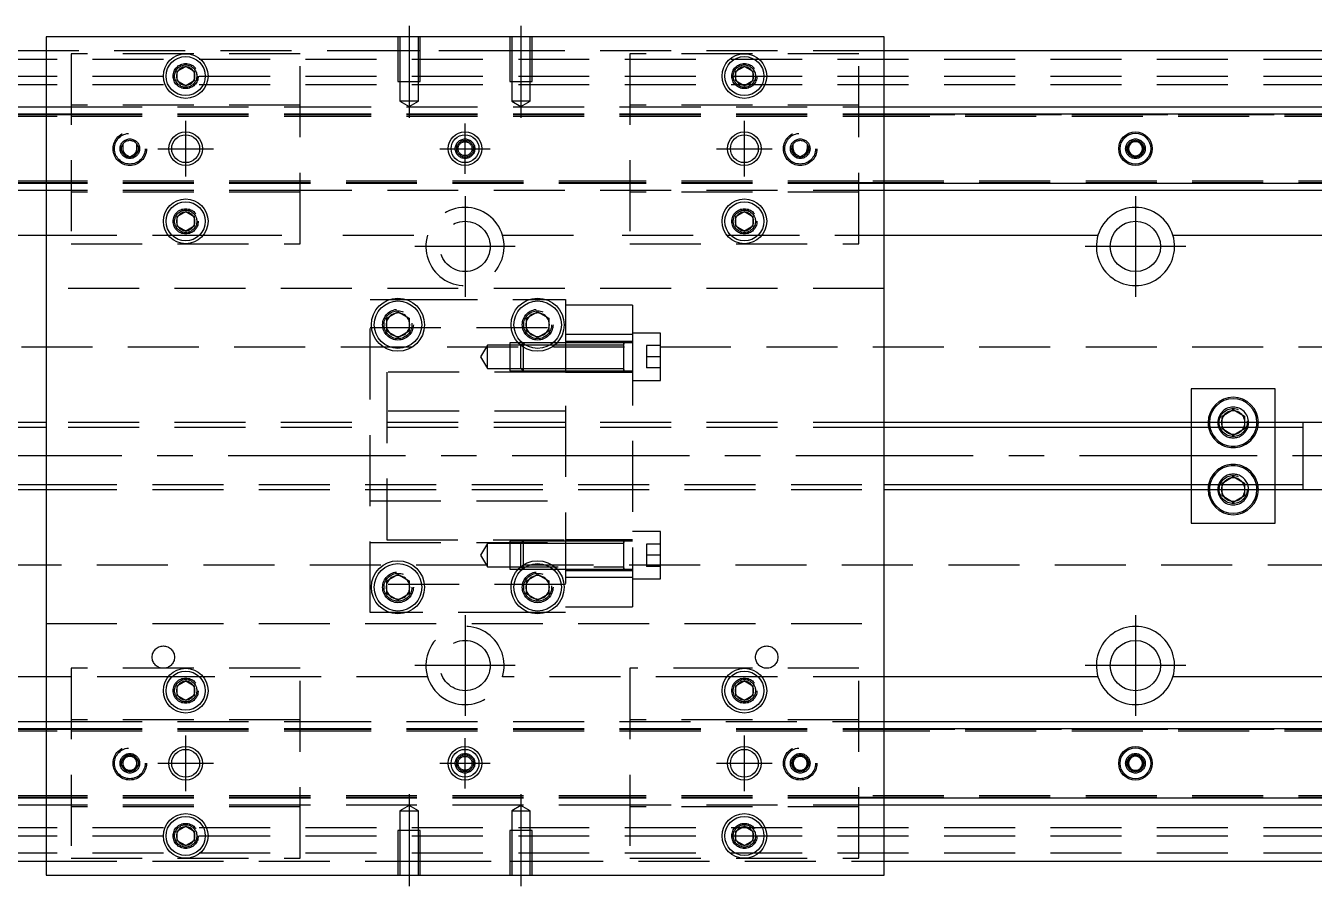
# Model space of a CAD drawing. Extents: x -10 to 596, y -254 to 77.
# Drawn here: x 121.4 to 352, y -77 to 77 of the extents above; entities that cross this region are included whole.
import ezdxf

# ---------------------------------------------------------------- set-up
doc = ezdxf.new("R2010")
doc.units = 0
doc.linetypes.add('CENTER', pattern=[50.8, 31.75, -6.35, 6.35, -6.35])
doc.linetypes.add('DASHED', pattern=[19.05, 12.7, -6.35])
doc.layers.get('0').update_dxf_attribs({"linetype": 'CONTINUOUS'})
doc.layers.add('CENTER', color=1, linetype='CENTER')

msp = doc.modelspace()

# ---------------------------------------------------------------- linework, layer by layer
at = {"color": 7, "linetype": 'CONTINUOUS'}
for p, q in [((275, 75), (125, 75)), ((125, 75), (125, -75)), ((275, -75), (275, 75)), ((125, 72.5), (0, 72.5)), ((400, 72.5), (275, 72.5)), ((148.5, 68.866026), (150, 69.73205)), ((150, 69.73205), (151.5, 68.866026)), ((248.5, 68.866026), (250, 69.73205)), ((250, 69.73205), (251.5, 68.866026)), ((148.5, 67.133974), (148.5, 68.866026)), ((150, 66.26795), (148.5, 67.133974)), ((151.5, 67.133974), (150, 66.26795)), ((151.5, 68.866026), (151.5, 67.133974)), ((248.5, 67.133974), (248.5, 68.866026)), ((250, 66.26795), (248.5, 67.133974)), ((251.5, 67.133974), (250, 66.26795)), ((251.5, 68.866026), (251.5, 67.133974)), ((0, 62.5), (125, 62.5)), ((275, 62.5), (400, 62.5)), ((0, 61.247728), (125, 61.247728)), ((275, 61.247728), (400, 61.247728)), ((318.75, 55.721688), (320, 56.443376)), ((318.75, 54.278312), (318.75, 55.721688)), ((320, 56.443376), (321.25, 55.721688)), ((321.25, 55.721688), (321.25, 54.278312)), ((320, 53.556624), (318.75, 54.278312)), ((321.25, 54.278312), (320, 53.556624)), ((125, 48.752272), (0, 48.752272)), ((400, 48.752272), (275, 48.752272)), ((125, 47.5), (0, 47.5)), ((400, 47.5), (275, 47.5)), ((148.5, 42.866026), (150, 43.73205)), ((148.5, 41.133974), (148.5, 42.866026)), ((150, 43.73205), (151.5, 42.866026)), ((151.5, 42.866026), (151.5, 41.133974)), ((248.5, 42.866026), (250, 43.73205)), ((248.5, 41.133974), (248.5, 42.866026)), ((250, 43.73205), (251.5, 42.866026)), ((251.5, 42.866026), (251.5, 41.133974)), ((86.708204, 39.5), (125, 39.5)), ((150, 40.26795), (148.5, 41.133974)), ((151.5, 41.133974), (150, 40.26795)), ((250, 40.26795), (248.5, 41.133974)), ((251.5, 41.133974), (250, 40.26795)), ((275, 39.5), (313.291796, 39.5)), ((326.708204, 39.5), (400, 39.5)), ((186, 24.6547), (188, 25.809402)), ((188, 25.809402), (190, 24.6547)), ((211, 24.6547), (213, 25.809402)), ((213, 25.809402), (215, 24.6547)), ((186, 22.3453), (186, 24.6547)), ((190, 24.6547), (190, 22.3453)), ((211, 22.3453), (211, 24.6547)), ((215, 24.6547), (215, 22.3453)), ((188, 21.190598), (186, 22.3453)), ((190, 22.3453), (188, 21.190598)), ((213, 21.190598), (211, 22.3453)), ((215, 22.3453), (213, 21.190598)), ((345, 12), (330, 12)), ((330, 12), (330, 6)), ((345, 6), (345, 12)), ((335.5, 7.1547), (337.5, 8.309402)), ((335.5, 6), (335.5, 7.1547)), ((337.5, 8.309402), (339.5, 7.1547)), ((339.5, 7.1547), (339.5, 6)), ((125, 6), (60.5, 6)), ((350, 6), (275, 6)), ((350, 6), (349.995, 6)), ((350, -6.000006), (350, 6.000006)), ((350, 5.125), (350, 6.000006)), ((350, -5.999164), (350, 6)), ((355, 6), (350, 6)), ((350.005, 6), (350, 6)), ((350, -5.125), (350, 5.125)), ((60.5, -6), (125, -6)), ((275, -6), (350, -6)), ((330, -6), (330, -12)), ((335.5, -7.1547), (335.5, -6)), ((339.5, -6), (339.5, -7.1547)), ((345, -12), (345, -6)), ((349.995, -6), (350, -6)), ((350, -6.000006), (350, -5.125)), ((350, -6), (350, -5.999164)), ((350, -6), (355, -6)), ((350, -6), (350.005, -6)), ((337.5, -8.309402), (335.5, -7.1547)), ((339.5, -7.1547), (337.5, -8.309402)), ((330, -12), (345, -12)), ((186, -22.3453), (188, -21.190598)), ((186, -24.6547), (186, -22.3453)), ((188, -21.190598), (190, -22.3453)), ((190, -22.3453), (190, -24.6547)), ((211, -22.3453), (213, -21.190598)), ((211, -24.6547), (211, -22.3453)), ((213, -21.190598), (215, -22.3453)), ((215, -22.3453), (215, -24.6547)), ((188, -25.809402), (186, -24.6547)), ((190, -24.6547), (188, -25.809402)), ((213, -25.809402), (211, -24.6547)), ((215, -24.6547), (213, -25.809402)), ((125, -39.5), (86.708204, -39.5)), ((148.5, -41.133974), (150, -40.26795)), ((148.5, -42.866026), (148.5, -41.133974)), ((150, -40.26795), (151.5, -41.133974)), ((151.5, -41.133974), (151.5, -42.866026)), ((248.5, -41.133974), (250, -40.26795)), ((248.5, -42.866026), (248.5, -41.133974)), ((250, -40.26795), (251.5, -41.133974)), ((251.5, -41.133974), (251.5, -42.866026)), ((313.291796, -39.5), (275, -39.5)), ((400, -39.5), (326.708204, -39.5)), ((150, -43.73205), (148.5, -42.866026)), ((151.5, -42.866026), (150, -43.73205)), ((250, -43.73205), (248.5, -42.866026)), ((251.5, -42.866026), (250, -43.73205)), ((0, -47.5), (125, -47.5)), ((275, -47.5), (400, -47.5)), ((0, -48.752272), (125, -48.752272)), ((275, -48.752272), (400, -48.752272)), ((318.75, -54.278312), (320, -53.556624)), ((318.75, -55.721688), (318.75, -54.278312)), ((320, -53.556624), (321.25, -54.278312)), ((321.25, -54.278312), (321.25, -55.721688)), ((320, -56.443376), (318.75, -55.721688)), ((321.25, -55.721688), (320, -56.443376)), ((125, -61.247728), (0, -61.247728)), ((400, -61.247728), (275, -61.247728)), ((125, -62.5), (0, -62.5)), ((400, -62.5), (275, -62.5)), ((148.5, -67.133974), (150, -66.26795)), ((150, -66.26795), (151.5, -67.133974)), ((248.5, -67.133974), (250, -66.26795)), ((250, -66.26795), (251.5, -67.133974)), ((148.5, -68.866026), (148.5, -67.133974)), ((150, -69.73205), (148.5, -68.866026)), ((151.5, -68.866026), (150, -69.73205)), ((151.5, -67.133974), (151.5, -68.866026)), ((248.5, -68.866026), (248.5, -67.133974)), ((250, -69.73205), (248.5, -68.866026)), ((251.5, -68.866026), (250, -69.73205)), ((251.5, -67.133974), (251.5, -68.866026)), ((0, -72.5), (125, -72.5)), ((275, -72.5), (400, -72.5)), ((125, -75), (275, -75))]:
    msp.add_line(p, q, dxfattribs=at)
at = {"color": 3, "linetype": 'DASHED'}
for p, q in [((188.000006, 75), (188.000006, 67)), ((188.35, 75), (188.35, 67)), ((191.65, 67), (191.65, 75)), ((191.999994, 67), (191.999994, 75)), ((208.000006, 75), (208.000006, 67)), ((208.35, 75), (208.35, 67)), ((211.65, 67), (211.65, 75)), ((211.999994, 67), (211.999994, 75)), ((188.000006, 72.5), (125, 72.5)), ((170.5, 72), (129.5, 72)), ((129.5, 72), (129.5, 38)), ((170.5, 38), (170.5, 72)), ((191.999994, 72.5), (188.000006, 72.5)), ((208.000006, 72.5), (191.999994, 72.5)), ((211.999994, 72.5), (208.000006, 72.5)), ((275, 72.5), (211.999994, 72.5)), ((270.5, 72), (229.5, 72)), ((229.5, 72), (229.5, 38)), ((270.5, 38), (270.5, 72)), ((0, 71), (400, 71)), ((0, 68), (400, 68)), ((151.973226, 68.326156), (152, 68)), ((188.000006, 67), (191.999994, 67)), ((188.35, 67), (188.35, 63.5)), ((191.65, 63.5), (191.65, 67)), ((208.000006, 67), (211.999994, 67)), ((208.35, 67), (208.35, 63.5)), ((211.65, 63.5), (211.65, 67)), ((248, 68), (248.023172, 68.30356)), ((0, 66.5), (400, 66.5)), ((125, 62.5), (129.5, 62.5)), ((170.5, 62.8), (129.5, 62.8)), ((129.5, 62.5), (170.5, 62.5)), ((170.5, 62.5), (229.5, 62.5)), ((191.65, 63.5), (188.35, 63.5)), ((188.35, 63.5), (190, 62.547372)), ((190, 62.547372), (191.65, 63.5)), ((211.65, 63.5), (208.35, 63.5)), ((208.35, 63.5), (210, 62.547372)), ((210, 62.547372), (211.65, 63.5)), ((270.5, 62.8), (229.5, 62.8)), ((229.5, 62.5), (275, 62.5)), ((0, 61.1147), (125, 61.1147)), ((0, 61.1), (129.5, 61.1)), ((0, 60.8), (129.5, 60.8)), ((125, 61.247728), (129.5, 61.247728)), ((125, 61.1147), (129.5, 61.1147)), ((129.5, 61.247728), (170.5, 61.247728)), ((129.5, 61.1147), (170.5, 61.1147)), ((129.5, 61.1), (170.5, 61.1)), ((129.5, 60.8), (170.5, 60.8)), ((170.5, 61.247728), (229.5, 61.247728)), ((170.5, 61.1147), (229.5, 61.1147)), ((170.5, 61.1), (229.5, 61.1)), ((170.5, 60.8), (229.5, 60.8)), ((229.5, 61.247728), (270.5, 61.247728)), ((229.5, 61.1147), (270.5, 61.1147)), ((229.5, 61.1), (270.5, 61.1)), ((229.5, 60.8), (270.5, 60.8)), ((270.5, 61.247728), (275, 61.247728)), ((270.5, 61.1147), (275, 61.1147)), ((270.5, 61.1), (400, 61.1)), ((270.5, 60.8), (400, 60.8)), ((275, 61.1147), (400, 61.1147)), ((138.75, 55.721688), (138.75, 54.278312)), ((141.25, 54.278312), (141.25, 55.721688)), ((258.75, 54.278312), (258.75, 55.721688)), ((261.25, 55.721688), (261.25, 54.278312)), ((138.75, 54.278312), (140, 53.556624)), ((140, 53.556624), (141.25, 54.278312)), ((260, 53.556624), (258.75, 54.278312)), ((261.25, 54.278312), (260, 53.556624)), ((321.477374, 55.25955), (321.5, 55)), ((129.5, 49.2), (0, 49.2)), ((129.5, 48.9), (0, 48.9)), ((125, 48.8853), (0, 48.8853)), ((129.5, 48.8853), (125, 48.8853)), ((129.5, 48.752272), (125, 48.752272)), ((170.5, 49.2), (129.5, 49.2)), ((170.5, 48.9), (129.5, 48.9)), ((170.5, 48.8853), (129.5, 48.8853)), ((170.5, 48.752272), (129.5, 48.752272)), ((229.5, 49.2), (170.5, 49.2)), ((229.5, 48.9), (170.5, 48.9)), ((229.5, 48.8853), (170.5, 48.8853)), ((229.5, 48.752272), (170.5, 48.752272)), ((270.5, 49.2), (229.5, 49.2)), ((270.5, 48.9), (229.5, 48.9)), ((270.5, 48.8853), (229.5, 48.8853)), ((270.5, 48.752272), (229.5, 48.752272)), ((400, 49.2), (270.5, 49.2)), ((400, 48.9), (270.5, 48.9)), ((275, 48.8853), (270.5, 48.8853)), ((275, 48.752272), (270.5, 48.752272)), ((400, 48.8853), (275, 48.8853)), ((129.5, 47.5), (125, 47.5)), ((170.5, 47.5), (129.5, 47.5)), ((170.5, 47.2), (129.5, 47.2)), ((275, 47.5), (170.5, 47.5)), ((270.5, 47.2), (229.5, 47.2)), ((148, 42), (148.030168, 42.346066)), ((248, 42), (248.030168, 42.346066)), ((125, 39.5), (154.5, 39.5)), ((146.877502, 39.5), (147.55051, 39.5)), ((147.55051, 39.5), (152.44949, 39.5)), ((152.44949, 39.5), (153.122498, 39.5)), ((154.5, 39.5), (171.877502, 39.5)), ((178.122498, 39.5), (193.291796, 39.5)), ((206.708204, 39.5), (221.877502, 39.5)), ((228.122498, 39.5), (275, 39.5)), ((246.877502, 39.5), (247.55051, 39.5)), ((247.55051, 39.5), (252.44949, 39.5)), ((252.44949, 39.5), (253.122498, 39.5)), ((129.5, 38), (170.5, 38)), ((229.5, 38), (270.5, 38)), ((275, 30), (125, 30)), ((183, 28), (186.47931, 28)), ((183, -28), (183, 28)), ((186.47931, 28), (189.52069, 28)), ((189.52069, 28), (211.47931, 28)), ((211.47931, 28), (214.52069, 28)), ((214.52069, 28), (218, 28)), ((218, 28), (218, -28)), ((230, 27), (218, 27)), ((230, 27), (230, 21.748564)), ((190.483582, 23.786038), (190.5, 23.5)), ((210.5, 23.5), (210.518502, 23.803588)), ((183, 23), (218, 23)), ((230, 21.748564), (218, 21.748564)), ((235, 22.00352), (230, 22.00352)), ((230, 21.748564), (230, -21.748564)), ((235, 13.50352), (235, 22.00352)), ((400, 19.5), (76.969694, 19.5)), ((204, 19.85352), (202.787564, 17.75352)), ((204, 15.65352), (204, 19.85352)), ((208, 19.85352), (204, 19.85352)), ((208, 20.253516), (208, 15.253526)), ((209.532604, 20.253516), (208, 20.253516)), ((210, 19.85352), (208, 19.85352)), ((210.25722, 20.253516), (209.532604, 20.253516)), ((210.33547, 20.18899), (210, 19.85352)), ((210, 19.81727), (210, 19.85352)), ((210.816954, 19.85352), (210, 19.85352)), ((210, 15.65352), (210, 19.81727)), ((210.4, 20.253518), (210.25722, 20.253516)), ((210.4, 20.25352), (210.33547, 20.18899)), ((210.4, 20.25352), (210.4, 20.13808)), ((215.742786, 20.25352), (210.4, 20.25352)), ((215.74278, 20.253516), (210.4, 20.253518)), ((210.4, 20.13808), (210.4, 19.524764)), ((210.4, 19.524764), (210.4, 15.25352)), ((215.183046, 19.85352), (210.816954, 19.85352)), ((216.04396, 19.85352), (215.183046, 19.85352)), ((216.467402, 20.25352), (215.742786, 20.25352)), ((218, 19.85352), (216.04396, 19.85352)), ((218, 20.253516), (216.467396, 20.253516)), ((218, 20.25352), (216.467402, 20.25352)), ((230, 20.50352), (218, 20.50352)), ((228.405, 20.25352), (218, 20.25352)), ((228.4, 19.85352), (218, 19.85352)), ((230, 20.25352), (228.395, 20.25352)), ((228.4, 15.253516), (228.4, 20.253526)), ((228.4, 19.85352), (228.4, 20.253526)), ((228.4, 15.253516), (228.4, 20.253526)), ((228.4, 19.996122), (228.4, 20.25352)), ((228.4, 20.25352), (228.4, 19.996072)), ((228.4, 15.51097), (228.4, 19.996122)), ((228.4, 15.65352), (228.4, 19.85352)), ((232.5, 19.75352), (232.5, 17.75352)), ((235, 19.75352), (232.5, 19.75352)), ((202.787564, 17.75352), (204, 15.65352)), ((232.5, 17.75352), (232.5, 15.75352)), ((235, 17.75352), (232.5, 17.75352)), ((186, 15), (186, -15)), ((218, 15), (186, 15)), ((204, 15.65352), (208, 15.65352)), ((208, 15.65352), (210, 15.65352)), ((208, 15.253526), (210.4, 15.253524)), ((210, 15.65352), (218, 15.65352)), ((210, 15.65352), (210.4, 15.25352)), ((210.4, 15.25352), (218, 15.25352)), ((218, 15.65352), (228.4, 15.65352)), ((218, 15.25352), (228.405, 15.25352)), ((218, 15.00352), (230, 15.00352)), ((228.395, 15.25352), (230, 15.25352)), ((228.4, 15.253516), (228.4, 15.65352)), ((228.4, 15.510988), (228.4, 15.25352)), ((228.4, 15.25352), (228.4, 15.51097)), ((235, 15.75352), (232.5, 15.75352)), ((230, 13.50352), (235, 13.50352)), ((218, 8), (183, 8)), ((275, 6), (125, 6)), ((275, 5.125), (125, 5.125)), ((330, 6), (330, 5.125)), ((330, 5.125), (330, -5.125)), ((335.5, 5.125), (335.5, 6)), ((335.5, 4.8453), (335.5, 5.125)), ((337.5, 3.690598), (335.5, 4.8453)), ((339.5, 4.8453), (337.5, 3.690598)), ((339.5, 6), (339.5, 5.125)), ((339.5, 5.125), (339.5, 4.8453)), ((339.983582, 6.286038), (340, 6)), ((345, 5.125), (345, 6)), ((345, -5.125), (345, 5.125)), ((335.5, -4.8453), (337.5, -3.690598)), ((337.5, -3.690598), (339.5, -4.8453)), ((125, -5.125), (275, -5.125)), ((125, -6), (275, -6)), ((330, -5.125), (330, -6)), ((335, -6), (335.018502, -5.696412)), ((335.5, -5.125), (335.5, -4.8453)), ((335.5, -6), (335.5, -5.125)), ((339.5, -4.8453), (339.5, -5.125)), ((339.5, -5.125), (339.5, -6)), ((345, -6), (345, -5.125)), ((183, -8), (218, -8)), ((235, -13.50352), (230, -13.50352)), ((235, -22.00352), (235, -13.50352)), ((183, -15.5), (218, -15.5)), ((186, -15), (218, -15)), ((204, -15.65352), (202.787564, -17.75352)), ((204, -19.85352), (204, -15.65352)), ((208, -15.65352), (204, -15.65352)), ((208, -15.253526), (208, -20.253516)), ((210.399994, -15.253526), (208, -15.253526)), ((210, -15.65352), (208, -15.65352)), ((210.4, -15.25352), (210, -15.65352)), ((210, -19.85352), (210, -15.65352)), ((218, -15.65352), (210, -15.65352)), ((218, -15.253526), (210.399994, -15.253526)), ((210.4, -15.25352), (210.4, -19.524764)), ((218, -15.25352), (210.4, -15.25352)), ((230, -15.00352), (218, -15.00352)), ((228.405, -15.25352), (218, -15.25352)), ((228.4, -15.65352), (218, -15.65352)), ((230, -15.25352), (228.395, -15.25352)), ((228.4, -20.253526), (228.4, -15.253516)), ((228.4, -20.25267), (228.4, -15.253516)), ((228.4, -15.51092), (228.4, -15.25352)), ((228.4, -15.25352), (228.4, -15.51097)), ((228.4, -19.996072), (228.4, -15.51092)), ((232.5, -15.75352), (232.5, -17.75352)), ((235, -15.75352), (232.5, -15.75352)), ((202.787564, -17.75352), (204, -19.85352)), ((232.5, -17.75352), (232.5, -19.75352)), ((235, -17.75352), (232.5, -17.75352)), ((76.969694, -19.5), (400, -19.5)), ((204, -19.85352), (228.4, -19.85352)), ((208, -20.253516), (209.532604, -20.253516)), ((209.532604, -20.253516), (210.25722, -20.253516)), ((210, -19.85352), (210.33547, -20.18899)), ((210.25722, -20.253516), (210.399994, -20.253516)), ((210.33547, -20.18899), (210.4, -20.25352)), ((210.4, -19.524764), (210.4, -20.13808)), ((210.4, -20.13808), (210.4, -20.25352)), ((210.4, -20.25352), (215.742786, -20.25352)), ((215.742786, -20.25352), (216.467402, -20.25352)), ((216.467396, -20.253516), (218, -20.253516)), ((216.467402, -20.25352), (218, -20.25352)), ((218, -20.25352), (228.405, -20.25352)), ((218, -20.50352), (230, -20.50352)), ((228.395, -20.25352), (230, -20.25352)), ((228.4, -19.996054), (228.4, -20.25352)), ((228.4, -20.25352), (228.4, -19.996072)), ((228.4, -20.253526), (228.4, -20.25267)), ((235, -19.75352), (232.5, -19.75352)), ((218, -23), (183, -23)), ((230, -21.748564), (218, -21.748564)), ((230, -21.748564), (218, -21.748564)), ((230, -21.748564), (230, -27)), ((230, -22.00352), (235, -22.00352)), ((185.5, -23.5), (185.518502, -23.196412)), ((215.483582, -23.213962), (215.5, -23.5)), ((218, -27), (230, -27)), ((186.47931, -28), (183, -28)), ((189.52069, -28), (186.47931, -28)), ((211.47931, -28), (189.52069, -28)), ((214.52069, -28), (211.47931, -28)), ((218, -28), (214.52069, -28)), ((125, -30), (275, -30)), ((129.5, -38), (129.5, -72)), ((170.5, -38), (129.5, -38)), ((170.5, -72), (170.5, -38)), ((250, -38), (229.5, -38)), ((229.5, -38), (229.5, -72)), ((270.5, -38), (250, -38)), ((270.5, -72), (270.5, -38)), ((129.5, -39.5), (125, -39.5)), ((146.877502, -39.5), (129.5, -39.5)), ((147.55051, -39.5), (146.877502, -39.5)), ((152.44949, -39.5), (147.55051, -39.5)), ((153.122498, -39.5), (152.44949, -39.5)), ((193.291796, -39.5), (153.122498, -39.5)), ((246.877502, -39.5), (206.708204, -39.5)), ((247.55051, -39.5), (246.877502, -39.5)), ((252.44949, -39.5), (247.55051, -39.5)), ((253.122498, -39.5), (252.44949, -39.5)), ((275, -39.5), (253.122498, -39.5)), ((148, -42), (148.030168, -41.653934)), ((251.973226, -41.673844), (252, -42)), ((125, -47.5), (129.5, -47.5)), ((170.5, -47.2), (129.5, -47.2)), ((129.5, -47.5), (170.5, -47.5)), ((170.5, -47.5), (275, -47.5)), ((270.5, -47.2), (229.5, -47.2)), ((0, -48.8853), (125, -48.8853)), ((0, -48.9), (129.5, -48.9)), ((0, -49.2), (129.5, -49.2)), ((125, -48.752272), (129.5, -48.752272)), ((125, -48.8853), (129.5, -48.8853)), ((129.5, -48.752272), (170.5, -48.752272)), ((129.5, -48.8853), (170.5, -48.8853)), ((129.5, -48.9), (170.5, -48.9)), ((129.5, -49.2), (170.5, -49.2)), ((170.5, -48.752272), (229.5, -48.752272)), ((170.5, -48.8853), (229.5, -48.8853)), ((170.5, -48.9), (229.5, -48.9)), ((170.5, -49.2), (229.5, -49.2)), ((229.5, -48.752272), (270.5, -48.752272)), ((229.5, -48.8853), (270.5, -48.8853)), ((229.5, -48.9), (270.5, -48.9)), ((229.5, -49.2), (270.5, -49.2)), ((270.5, -48.752272), (275, -48.752272)), ((270.5, -48.8853), (275, -48.8853)), ((270.5, -48.9), (400, -48.9)), ((270.5, -49.2), (400, -49.2)), ((275, -48.8853), (400, -48.8853)), ((138.522626, -54.74045), (138.5, -55)), ((140, -53.556624), (138.75, -54.278312)), ((138.75, -54.278312), (138.75, -55.721688)), ((141.25, -54.278312), (140, -53.556624)), ((141.25, -55.721688), (141.25, -54.278312)), ((258.75, -54.278312), (260, -53.556624)), ((258.75, -55.721688), (258.75, -54.278312)), ((260, -53.556624), (261.25, -54.278312)), ((261.25, -54.278312), (261.25, -55.721688)), ((261.477374, -54.74045), (261.5, -55)), ((321.477374, -54.74045), (321.5, -55)), ((138.75, -55.721688), (140, -56.443376)), ((140, -56.443376), (141.25, -55.721688)), ((260, -56.443376), (258.75, -55.721688)), ((261.25, -55.721688), (260, -56.443376)), ((129.5, -60.8), (0, -60.8)), ((129.5, -61.1), (0, -61.1)), ((125, -61.1147), (0, -61.1147)), ((129.5, -61.1147), (125, -61.1147)), ((129.5, -61.247728), (125, -61.247728)), ((170.5, -60.8), (129.5, -60.8)), ((170.5, -61.1), (129.5, -61.1)), ((170.5, -61.1147), (129.5, -61.1147)), ((170.5, -61.247728), (129.5, -61.247728)), ((229.5, -60.8), (170.5, -60.8)), ((229.5, -61.1), (170.5, -61.1)), ((229.5, -61.1147), (170.5, -61.1147)), ((229.5, -61.247728), (170.5, -61.247728)), ((270.5, -60.8), (229.5, -60.8)), ((270.5, -61.1), (229.5, -61.1)), ((270.5, -61.1147), (229.5, -61.1147)), ((270.5, -61.247728), (229.5, -61.247728)), ((400, -60.8), (270.5, -60.8)), ((400, -61.1), (270.5, -61.1)), ((275, -61.1147), (270.5, -61.1147)), ((275, -61.247728), (270.5, -61.247728)), ((400, -61.1147), (275, -61.1147)), ((129.5, -62.5), (125, -62.5)), ((170.5, -62.5), (129.5, -62.5)), ((170.5, -62.8), (129.5, -62.8)), ((229.5, -62.5), (170.5, -62.5)), ((190, -62.547372), (188.35, -63.5)), ((188.35, -63.5), (190, -63.5)), ((188.35, -63.5), (188.35, -67)), ((191.65, -63.5), (190, -62.547372)), ((190, -63.5), (191.65, -63.5)), ((191.65, -67), (191.65, -63.5)), ((210, -62.547372), (208.35, -63.5)), ((208.35, -63.5), (210, -63.5)), ((208.35, -63.5), (208.35, -67)), ((211.65, -63.5), (210, -62.547372)), ((210, -63.5), (211.65, -63.5)), ((211.65, -67), (211.65, -63.5)), ((275, -62.5), (229.5, -62.5)), ((270.5, -62.8), (229.5, -62.8)), ((0, -66.5), (400, -66.5)), ((0, -68), (400, -68)), ((148, -68), (148.023172, -67.69644)), ((191.999994, -67), (188.000006, -67)), ((188.000006, -67), (188.000006, -75)), ((188.35, -67), (188.35, -75)), ((191.65, -75), (191.65, -67)), ((191.999994, -75), (191.999994, -67)), ((211.999994, -67), (208.000006, -67)), ((208.000006, -67), (208.000006, -75)), ((208.35, -67), (208.35, -75)), ((211.65, -75), (211.65, -67)), ((211.999994, -75), (211.999994, -67)), ((251.973226, -67.673844), (252, -68)), ((0, -71), (400, -71)), ((125, -72.5), (188.000006, -72.5)), ((129.5, -72), (170.5, -72)), ((188.000006, -72.5), (191.999994, -72.5)), ((191.999994, -72.5), (208.000006, -72.5)), ((208.000006, -72.5), (211.999994, -72.5)), ((211.999994, -72.5), (275, -72.5)), ((229.5, -72), (270.5, -72))]:
    msp.add_line(p, q, dxfattribs=at)
at = {"color": 3, "linetype": 'CONTINUOUS'}
for p, q in [((125, 5.125), (60.5, 5.125)), ((350, 5.125), (275, 5.125)), ((60.5, -5.125), (125, -5.125)), ((275, -5.125), (350, -5.125))]:
    msp.add_line(p, q, dxfattribs=at)
at = {"color": 7, "linetype": 'CONTINUOUS'}
for centre, radius in [((150, 68), 4), ((150, 68), 3.5), ((250, 68), 4), ((250, 68), 3.5), ((200, 55), 3), ((320, 55), 3), ((320, 55), 2.75), ((150, 55), 2.5), ((200, 55), 2.5), ((250, 55), 2.5), ((150, 42), 4), ((150, 42), 3.5), ((250, 42), 4), ((250, 42), 3.5), ((320, 37.5), 4.5), ((188, 23.5), 4.75), ((188, 23.5), 4.25), ((213, 23.5), 4.75), ((213, 23.5), 4.25), ((188, -23.5), 4.75), ((188, -23.5), 4.25), ((213, -23.5), 4.75), ((213, -23.5), 4.25), ((320, -37.5), 4.5), ((150, -42), 4), ((150, -42), 3.5), ((250, -42), 4), ((250, -42), 3.5), ((150, -55), 2.5), ((200, -55), 3), ((200, -55), 2.5), ((250, -55), 2.5), ((320, -55), 3), ((320, -55), 2.75), ((150, -68), 4), ((150, -68), 3.5), ((250, -68), 4), ((250, -68), 3.5)]:
    msp.add_circle(centre, radius, dxfattribs=at)
at = {"color": 3, "linetype": 'DASHED'}
for centre, radius in [((150, 68), 2.25), ((150, 68), 2), ((250, 68), 2.25), ((250, 68), 2), ((140, 55), 3), ((140, 55), 2.75), ((260, 55), 3), ((260, 55), 2.75), ((140, 55), 1.75), ((140, 55), 1.5), ((200, 55), 1.75), ((200, 55), 1.5), ((200, 55), 1.25), ((260, 55), 1.75), ((260, 55), 1.5), ((320, 55), 1.75), ((320, 55), 1.5), ((150, 42), 2.25), ((150, 42), 2), ((250, 42), 2.25), ((250, 42), 2), ((200, 37.5), 4.5), ((188, 23.5), 2.75), ((188, 23.5), 2.5), ((213, 23.5), 2.75), ((213, 23.5), 2.5), ((337.5, 6), 2.5), ((337.5, -6), 2.5), ((188, -23.5), 2.75), ((213, -23.5), 2.75), ((188, -23.5), 2.5), ((213, -23.5), 2.5), ((146, -36), 2), ((200, -37.5), 4.5), ((254, -36), 2), ((150, -42), 2.25), ((150, -42), 2), ((250, -42), 2.25), ((250, -42), 2), ((140, -55), 3), ((140, -55), 2.75), ((260, -55), 3), ((260, -55), 2.75), ((140, -55), 1.75), ((140, -55), 1.5), ((200, -55), 1.75), ((200, -55), 1.5), ((200, -55), 1.25), ((260, -55), 1.75), ((260, -55), 1.5), ((320, -55), 1.75), ((320, -55), 1.5), ((150, -68), 2.25), ((150, -68), 2), ((250, -68), 2.25), ((250, -68), 2)]:
    msp.add_circle(centre, radius, dxfattribs=at)
at = {"color": 3, "linetype": 'CONTINUOUS'}
for centre in [(150, 55), (250, 55), (150, -55), (250, -55)]:
    msp.add_circle(centre, 3, dxfattribs=at)
at = {"color": 7, "linetype": 'CONTINUOUS'}
for centre, radius, start, end in [((150, 68), 1.65, 95.380023, 144.619977), ((150, 68), 1.65, 84.619977, 95.380023), ((150, 68), 1.65, 35.380023, 84.619977), ((250, 68), 1.65, 95.380023, 144.619977), ((250, 68), 1.65, 84.619977, 95.380023), ((250, 68), 1.65, 35.380023, 84.619977), ((150, 68), 1.65, 155.380023, 180), ((150, 68), 1.65, 180, 204.619977), ((150, 68), 1.65, 144.619977, 155.380023), ((150, 68), 1.65, 204.619977, 215.380023), ((150, 68), 1.65, 215.380023, 264.619977), ((150, 68), 1.65, 275.380023, 324.619977), ((150, 68), 1.65, 24.619977, 35.380023), ((150, 68), 1.65, 324.619977, 335.380023), ((150, 68), 1.65, 335.380023, 24.619977), ((250, 68), 1.65, 155.380023, 180), ((250, 68), 1.65, 180, 204.619977), ((250, 68), 1.65, 144.619977, 155.380023), ((250, 68), 1.65, 204.619977, 215.380023), ((250, 68), 1.65, 215.380023, 264.619977), ((250, 68), 1.65, 275.380023, 324.619977), ((250, 68), 1.65, 24.619977, 35.380023), ((250, 68), 1.65, 324.619977, 335.380023), ((250, 68), 1.65, 335.380023, 24.619977), ((150, 68), 1.65, 264.619977, 275.380023), ((250, 68), 1.65, 264.619977, 275.380023), ((320, 55), 1.25, 120, 180), ((320, 55), 1.25, 60, 120), ((320, 55), 1.25, 0, 60), ((320, 55), 1.25, 180, 240), ((320, 55), 1.25, 240, 300), ((320, 55), 1.25, 300, 0), ((320, 37.5), 7, 16.60155, 163.39845), ((150, 42), 1.65, 155.380023, 180), ((150, 42), 1.65, 180, 204.619977), ((150, 42), 1.65, 144.619977, 155.380023), ((150, 42), 1.65, 95.380023, 144.619977), ((150, 42), 1.65, 84.619977, 95.380023), ((150, 42), 1.65, 35.380023, 84.619977), ((150, 42), 1.65, 24.619977, 35.380023), ((150, 42), 1.65, 335.380023, 24.619977), ((250, 42), 1.65, 155.380023, 180), ((250, 42), 1.65, 180, 204.619977), ((250, 42), 1.65, 144.619977, 155.380023), ((250, 42), 1.65, 95.380023, 144.619977), ((250, 42), 1.65, 84.619977, 95.380023), ((250, 42), 1.65, 35.380023, 84.619977), ((250, 42), 1.65, 24.619977, 35.380023), ((250, 42), 1.65, 335.380023, 24.619977), ((150, 42), 1.65, 204.619977, 215.380023), ((150, 42), 1.65, 215.380023, 264.619977), ((150, 42), 1.65, 264.619977, 275.380023), ((150, 42), 1.65, 275.380023, 324.619977), ((150, 42), 1.65, 324.619977, 335.380023), ((250, 42), 1.65, 204.619977, 215.380023), ((250, 42), 1.65, 215.380023, 264.619977), ((250, 42), 1.65, 264.619977, 275.380023), ((250, 42), 1.65, 275.380023, 324.619977), ((250, 42), 1.65, 324.619977, 335.380023), ((320, 37.5), 7, 163.39845, 16.60155), ((188, 23.5), 2.1, 102.24721, 137.75279), ((188, 23.5), 2.1, 77.75279, 102.24721), ((188, 23.5), 2.1, 42.24721, 77.75279), ((213, 23.5), 2.1, 102.24721, 137.75279), ((213, 23.5), 2.1, 77.75279, 102.24721), ((213, 23.5), 2.1, 42.24721, 77.75279), ((188, 23.5), 2.1, 162.24721, 180), ((188, 23.5), 2.1, 180, 197.75279), ((188, 23.5), 2.1, 137.75279, 162.24721), ((188, 23.5), 2.1, 17.75279, 42.24721), ((188, 23.5), 2.1, 342.24721, 17.75279), ((213, 23.5), 2.1, 162.24721, 180), ((213, 23.5), 2.1, 180, 197.75279), ((213, 23.5), 2.1, 137.75279, 162.24721), ((213, 23.5), 2.1, 17.75279, 42.24721), ((213, 23.5), 2.1, 342.24721, 17.75279), ((188, 23.5), 2.1, 197.75279, 222.24721), ((188, 23.5), 2.1, 222.24721, 257.75279), ((188, 23.5), 2.1, 257.75279, 282.24721), ((188, 23.5), 2.1, 282.24721, 317.75279), ((188, 23.5), 2.1, 317.75279, 342.24721), ((213, 23.5), 2.1, 197.75279, 222.24721), ((213, 23.5), 2.1, 222.24721, 257.75279), ((213, 23.5), 2.1, 257.75279, 282.24721), ((213, 23.5), 2.1, 282.24721, 317.75279), ((213, 23.5), 2.1, 317.75279, 342.24721), ((337.5, 6), 4.5, 0, 180), ((337.5, 6), 4.25, 0, 180), ((337.5, 6), 2.1, 137.75279, 162.24721), ((337.5, 6), 2.1, 102.24721, 137.75279), ((337.5, 6), 2.1, 77.75279, 102.24721), ((337.5, 6), 2.1, 42.24721, 77.75279), ((337.5, 6), 2.1, 17.75279, 42.24721), ((337.5, 6), 2.1, 162.24721, 180), ((337.5, 6), 2.1, 0, 17.75279), ((337.5, -6), 4.5, 180, 0), ((337.5, -6), 4.25, 180, 0), ((337.5, -6), 2.1, 180, 197.75279), ((337.5, -6), 2.1, 197.75279, 222.24721), ((337.5, -6), 2.1, 317.75279, 342.24721), ((337.5, -6), 2.1, 342.24721, 0), ((337.5, -6), 2.1, 222.24721, 257.75279), ((337.5, -6), 2.1, 257.75279, 282.24721), ((337.5, -6), 2.1, 282.24721, 317.75279), ((188, -23.5), 2.1, 162.24721, 180), ((188, -23.5), 2.1, 137.75279, 162.24721), ((188, -23.5), 2.1, 102.24721, 137.75279), ((188, -23.5), 2.1, 77.75279, 102.24721), ((188, -23.5), 2.1, 42.24721, 77.75279), ((188, -23.5), 2.1, 17.75279, 42.24721), ((188, -23.5), 2.1, 342.24721, 17.75279), ((213, -23.5), 2.1, 162.24721, 180), ((213, -23.5), 2.1, 137.75279, 162.24721), ((213, -23.5), 2.1, 102.24721, 137.75279), ((213, -23.5), 2.1, 77.75279, 102.24721), ((213, -23.5), 2.1, 42.24721, 77.75279), ((213, -23.5), 2.1, 17.75279, 42.24721), ((213, -23.5), 2.1, 342.24721, 17.75279), ((188, -23.5), 2.1, 180, 197.75279), ((188, -23.5), 2.1, 197.75279, 222.24721), ((188, -23.5), 2.1, 222.24721, 257.75279), ((188, -23.5), 2.1, 282.24721, 317.75279), ((188, -23.5), 2.1, 317.75279, 342.24721), ((213, -23.5), 2.1, 180, 197.75279), ((213, -23.5), 2.1, 197.75279, 222.24721), ((213, -23.5), 2.1, 222.24721, 257.75279), ((213, -23.5), 2.1, 282.24721, 317.75279), ((213, -23.5), 2.1, 317.75279, 342.24721), ((188, -23.5), 2.1, 257.75279, 282.24721), ((213, -23.5), 2.1, 257.75279, 282.24721), ((320, -37.5), 7, 343.39845, 196.60155), ((150, -42), 1.65, 155.380023, 180), ((150, -42), 1.65, 144.619977, 155.380023), ((150, -42), 1.65, 95.380023, 144.619977), ((150, -42), 1.65, 84.619977, 95.380023), ((150, -42), 1.65, 35.380023, 84.619977), ((150, -42), 1.65, 24.619977, 35.380023), ((150, -42), 1.65, 335.380023, 24.619977), ((250, -42), 1.65, 155.380023, 180), ((250, -42), 1.65, 144.619977, 155.380023), ((250, -42), 1.65, 95.380023, 144.619977), ((250, -42), 1.65, 84.619977, 95.380023), ((250, -42), 1.65, 35.380023, 84.619977), ((250, -42), 1.65, 24.619977, 35.380023), ((250, -42), 1.65, 335.380023, 24.619977), ((320, -37.5), 7, 196.60155, 343.39845), ((150, -42), 1.65, 180, 204.619977), ((150, -42), 1.65, 204.619977, 215.380023), ((150, -42), 1.65, 215.380023, 264.619977), ((150, -42), 1.65, 264.619977, 275.380023), ((150, -42), 1.65, 275.380023, 324.619977), ((150, -42), 1.65, 324.619977, 335.380023), ((250, -42), 1.65, 180, 204.619977), ((250, -42), 1.65, 204.619977, 215.380023), ((250, -42), 1.65, 215.380023, 264.619977), ((250, -42), 1.65, 264.619977, 275.380023), ((250, -42), 1.65, 275.380023, 324.619977), ((250, -42), 1.65, 324.619977, 335.380023), ((320, -55), 1.25, 120, 180), ((320, -55), 1.25, 180, 240), ((320, -55), 1.25, 60, 120), ((320, -55), 1.25, 0, 60), ((320, -55), 1.25, 300, 0), ((320, -55), 1.25, 240, 300), ((150, -68), 1.65, 95.380023, 144.619977), ((150, -68), 1.65, 84.619977, 95.380023), ((150, -68), 1.65, 35.380023, 84.619977), ((250, -68), 1.65, 95.380023, 144.619977), ((250, -68), 1.65, 84.619977, 95.380023), ((250, -68), 1.65, 35.380023, 84.619977), ((150, -68), 1.65, 155.380023, 180), ((150, -68), 1.65, 180, 204.619977), ((150, -68), 1.65, 144.619977, 155.380023), ((150, -68), 1.65, 204.619977, 215.380023), ((150, -68), 1.65, 215.380023, 264.619977), ((150, -68), 1.65, 275.380023, 324.619977), ((150, -68), 1.65, 24.619977, 35.380023), ((150, -68), 1.65, 324.619977, 335.380023), ((150, -68), 1.65, 335.380023, 24.619977), ((250, -68), 1.65, 155.380023, 180), ((250, -68), 1.65, 180, 204.619977), ((250, -68), 1.65, 144.619977, 155.380023), ((250, -68), 1.65, 204.619977, 215.380023), ((250, -68), 1.65, 215.380023, 264.619977), ((250, -68), 1.65, 275.380023, 324.619977), ((250, -68), 1.65, 24.619977, 35.380023), ((250, -68), 1.65, 324.619977, 335.380023), ((250, -68), 1.65, 335.380023, 24.619977), ((150, -68), 1.65, 264.619977, 275.380023), ((250, -68), 1.65, 264.619977, 275.380023)]:
    msp.add_arc(centre, radius, start, end, dxfattribs=at)
at = {"color": 3, "linetype": 'DASHED'}
for centre, radius, start, end in [((140, 55), 1.25, 180, 240), ((140, 55), 1.25, 300, 0), ((260, 55), 1.25, 180, 240), ((260, 55), 1.25, 300, 0), ((200, 37.5), 7, 16.60155, 163.39845), ((200, 37.5), 7, 163.39845, 16.60155), ((337.5, 6), 2.75, 0, 180), ((337.5, 6), 4.5, 180, 191.212271), ((337.5, 6), 4.5, 191.212271, 348.787729), ((337.5, 6), 4.25, 180, 191.881156), ((337.5, 6), 4.25, 191.881156, 348.118844), ((337.5, 6), 2.75, 180, 198.553005), ((337.5, 6), 2.75, 198.553005, 341.446995), ((337.5, 6), 2.1, 180, 197.75279), ((337.5, 6), 2.1, 197.75279, 204.624318), ((337.5, 6), 2.1, 204.624318, 222.24721), ((337.5, 6), 2.1, 317.75279, 335.375682), ((337.5, 6), 2.1, 335.375682, 342.24721), ((337.5, 6), 2.1, 342.24721, 0), ((337.5, 6), 2.75, 341.446995, 0), ((337.5, 6), 4.25, 348.118844, 0), ((337.5, 6), 4.5, 348.787729, 0), ((337.5, 6), 2.1, 222.24721, 257.75279), ((337.5, 6), 2.1, 257.75279, 282.24721), ((337.5, 6), 2.1, 282.24721, 317.75279), ((337.5, -6), 4.5, 11.212271, 168.787729), ((337.5, -6), 4.25, 11.881156, 168.118844), ((337.5, -6), 2.75, 18.553005, 161.446995), ((337.5, -6), 2.1, 137.75279, 155.375682), ((337.5, -6), 2.1, 102.24721, 137.75279), ((337.5, -6), 2.1, 77.75279, 102.24721), ((337.5, -6), 2.1, 42.24721, 77.75279), ((337.5, -6), 2.1, 24.624318, 42.24721), ((337.5, -6), 4.5, 168.787729, 180), ((337.5, -6), 4.25, 168.118844, 180), ((337.5, -6), 2.75, 161.446995, 180), ((337.5, -6), 2.75, 180, 0), ((337.5, -6), 2.1, 162.24721, 180), ((337.5, -6), 2.1, 155.375682, 162.24721), ((337.5, -6), 2.1, 17.75279, 24.624318), ((337.5, -6), 2.1, 0, 17.75279), ((337.5, -6), 2.75, 0, 18.553005), ((337.5, -6), 4.25, 0, 11.881156), ((337.5, -6), 4.5, 0, 11.212271), ((200, -37.5), 7, 343.39845, 196.60155), ((200, -37.5), 7, 196.60155, 343.39845), ((140, -55), 1.25, 120, 180), ((140, -55), 1.25, 180, 240), ((140, -55), 1.25, 60, 120), ((140, -55), 1.25, 0, 60), ((140, -55), 1.25, 300, 0), ((260, -55), 1.25, 120, 180), ((260, -55), 1.25, 180, 240), ((260, -55), 1.25, 60, 120), ((260, -55), 1.25, 0, 60), ((260, -55), 1.25, 300, 0), ((140, -55), 1.25, 240, 300), ((260, -55), 1.25, 240, 300)]:
    msp.add_arc(centre, radius, start, end, dxfattribs=at)
at = {"layer": 'CENTER', "color": 1, "linetype": 'CENTER'}
for p, q in [((190, 77), (190, 60.547372)), ((210, 77), (210, 60.547372)), ((150, 50), (150, 60)), ((250, 50), (250, 60)), ((200, 50.5), (200, 59.5)), ((145, 55), (155, 55)), ((195.5, 55), (204.5, 55)), ((245, 55), (255, 55)), ((200, 46.5), (200, 28.5)), ((320, 46.5), (320, 28.5)), ((209, 37.5), (191, 37.5)), ((329, 37.5), (311, 37.5)), ((443.361871, 0), (-10.32213, 0)), ((200, -28.5), (200, -46.5)), ((320, -28.5), (320, -46.5)), ((209, -37.5), (191, -37.5)), ((329, -37.5), (311, -37.5)), ((150, -60), (150, -50)), ((200, -59.5), (200, -50.5)), ((250, -60), (250, -50)), ((145, -55), (155, -55)), ((195.5, -55), (204.5, -55)), ((245, -55), (255, -55)), ((190, -60.547372), (190, -77)), ((210, -60.547372), (210, -77))]:
    msp.add_line(p, q, dxfattribs=at)

doc.saveas('drawing.dxf')
